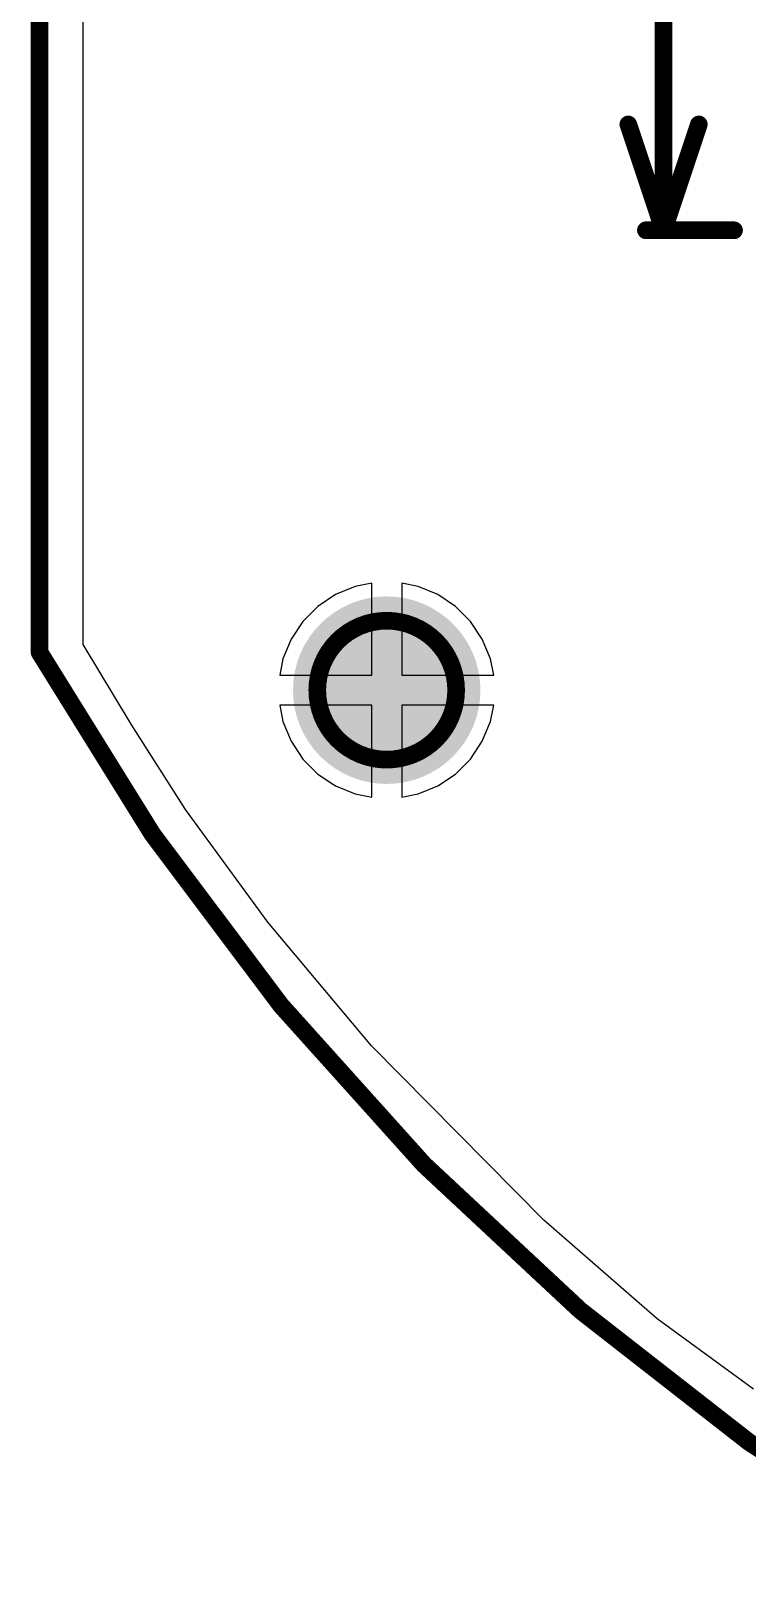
# Model space of a CAD drawing. Header units: millimetres. Extents: x -8 to 110, y -24 to 86.
# Drawn here: x -5.13 to 5.19, y -12.63 to 9.49 of the extents above; entities that cross this region are included whole.
import ezdxf

# ---------------------------------------------------------------- set-up
doc = ezdxf.new("R2010")
doc.units = ezdxf.units.MM
for name, color, linetype in [('BottomLayer', 5, 'Continuous'), ('BottomOverlay', 54, 'Continuous'), ('BottomSolder', 6, 'Continuous'), ('Mechanical2', 216, 'Continuous'), ('MultiLayer', 9, 'Continuous'), ('PadHoleLayer', 156, 'Continuous'), ('TopLayer', 1, 'Continuous'), ('TopSolder', 216, 'Continuous')]:
    doc.layers.add(name, color=color, linetype=linetype)

msp = doc.modelspace()

# ---------------------------------------------------------------- hatches: boundary and pattern name
at = {"layer": 'BottomLayer'}
h = msp.add_hatch(color=5, dxfattribs=at)
edge = h.paths.add_edge_path()
edge.add_arc((0, 0), 1.3, 0, 360)
at = {"layer": 'BottomSolder'}
h = msp.add_hatch(color=6, dxfattribs=at)
edge = h.paths.add_edge_path()
edge.add_arc((0, 0), 1.35, 0, 360)
at = {"layer": 'MultiLayer'}
h = msp.add_hatch(color=9, dxfattribs=at)
edge = h.paths.add_edge_path()
edge.add_arc((0, 0), 1.3, 0, 360)
at = {"layer": 'PadHoleLayer'}
h = msp.add_hatch(color=156, dxfattribs=at)
edge = h.paths.add_edge_path()
edge.add_arc((0, 0), 1, 0, 360)
at = {"layer": 'TopLayer'}
h = msp.add_hatch(color=1, dxfattribs=at)
edge = h.paths.add_edge_path()
edge.add_arc((0, 0), 1.3, 0, 360)
at = {"layer": 'TopSolder'}
h = msp.add_hatch(color=216, dxfattribs=at)
edge = h.paths.add_edge_path()
edge.add_arc((0, 0), 1.35, 0, 360)

# ---------------------------------------------------------------- linework, layer by layer
at = {"layer": 'BottomLayer'}
for p, q in [((-4.37, 0.658), (-4.37, 48.658)), ((-0.736, 1.377), (-0.991, 1.207)), ((-0.453, 1.494), (-0.736, 1.377)), ((-0.216, 1.541), (-0.453, 1.494)), ((-0.216, 0.216), (-0.216, 1.541)), ((0.453, 1.494), (0.216, 1.541)), ((0.216, 1.541), (0.216, 0.216)), ((0.736, 1.377), (0.453, 1.494)), ((0.991, 1.207), (0.736, 1.377)), ((-0.991, 1.207), (-1.207, 0.991)), ((1.207, 0.991), (0.991, 1.207)), ((-1.207, 0.991), (-1.377, 0.736)), ((1.377, 0.736), (1.207, 0.991)), ((-1.377, 0.736), (-1.494, 0.453)), ((1.494, 0.453), (1.377, 0.736)), ((-3.678, -0.487), (-4.37, 0.658)), ((-1.494, 0.453), (-1.541, 0.216)), ((1.541, 0.216), (1.494, 0.453)), ((-1.541, 0.216), (-0.216, 0.216)), ((0.216, 0.216), (1.541, 0.216)), ((-0.216, -0.216), (-1.541, -0.216)), ((-1.541, -0.216), (-1.494, -0.453)), ((-0.216, -1.541), (-0.216, -0.216)), ((1.541, -0.216), (0.216, -0.216)), ((0.216, -0.216), (0.216, -1.541)), ((1.494, -0.453), (1.541, -0.216)), ((-2.896, -1.718), (-3.678, -0.487)), ((-1.494, -0.453), (-1.377, -0.736)), ((1.377, -0.736), (1.494, -0.453)), ((-1.377, -0.736), (-1.207, -0.991)), ((1.207, -0.991), (1.377, -0.736)), ((-1.207, -0.991), (-0.991, -1.207)), ((0.991, -1.207), (1.207, -0.991)), ((-0.991, -1.207), (-0.736, -1.377)), ((0.736, -1.377), (0.991, -1.207)), ((-0.736, -1.377), (-0.453, -1.494)), ((-0.453, -1.494), (-0.216, -1.541)), ((0.216, -1.541), (0.453, -1.494)), ((0.453, -1.494), (0.736, -1.377)), ((-1.711, -3.338), (-2.896, -1.718)), ((-0.221, -5.119), (-1.711, -3.338)), ((2.263, -7.632), (-0.221, -5.119)), ((3.895, -9.051), (2.263, -7.632)), ((5.282, -10.064), (3.895, -9.051))]:
    msp.add_line(p, q, dxfattribs=at)
at = {"layer": 'BottomOverlay', "const_width": 0.254}
for points in [[(3.988, 6.621), (3.988, 16.464)], [(3.48, 8.145), (3.988, 6.621)], [(3.988, 6.621), (4.496, 8.145)], [(3.734, 6.621), (5.003, 6.621)]]:
    msp.add_lwpolyline(points, dxfattribs=at)
at = {"layer": 'BottomOverlay', "const_width": 0.127}
for points in [[(3.416, 8.145, 1), (3.543, 8.145, 1)], [(4.432, 8.145, 1), (4.559, 8.145, 1)], [(3.67, 6.621, 1), (3.797, 6.621, 1)], [(3.924, 6.621, 1), (4.051, 6.621, 1)], [(3.924, 6.621, 1), (4.051, 6.621, 1)], [(3.924, 6.621, 1), (4.051, 6.621, 1)], [(4.939, 6.621, 1), (5.066, 6.621, 1)]]:
    msp.add_lwpolyline(points, format="xyb", close=True, dxfattribs=at)
at = {"layer": 'Mechanical2', "const_width": 0.254}
msp.add_lwpolyline([(-5, 0.544), (-5, 48.544)], dxfattribs=at)
for points in [[(-1, 0, -1), (1, 0)], [(7.805, -12.5, -0.132866), (-5, 0.544)], [(1, 0, -1), (-1, 0)]]:
    msp.add_lwpolyline(points, format="xyb", dxfattribs=at)
at = {"layer": 'Mechanical2', "const_width": 0.127}
for points in [[(-5.063, 0.544, 1), (-4.936, 0.544, 1)], [(-5.063, 0.544, 1), (-4.936, 0.544, 1)], [(-1.064, 0, 1), (-0.937, 0, 1)], [(-1.064, 0, 1), (-0.937, 0, 1)], [(0.937, 0, 1), (1.064, 0, 1)], [(0.937, 0, 1), (1.064, 0, 1)]]:
    msp.add_lwpolyline(points, format="xyb", close=True, dxfattribs=at)
at = {"layer": 'TopLayer'}
for p, q in [((-4.37, 0.658), (-4.37, 48.658)), ((-0.736, 1.377), (-0.991, 1.207)), ((-0.453, 1.494), (-0.736, 1.377)), ((-0.216, 1.541), (-0.453, 1.494)), ((-0.216, 0.216), (-0.216, 1.541)), ((0.453, 1.494), (0.216, 1.541)), ((0.216, 1.541), (0.216, 0.216)), ((0.736, 1.377), (0.453, 1.494)), ((0.991, 1.207), (0.736, 1.377)), ((-0.991, 1.207), (-1.207, 0.991)), ((1.207, 0.991), (0.991, 1.207)), ((-1.207, 0.991), (-1.377, 0.736)), ((1.377, 0.736), (1.207, 0.991)), ((-1.377, 0.736), (-1.494, 0.453)), ((1.494, 0.453), (1.377, 0.736)), ((-3.678, -0.487), (-4.37, 0.658)), ((-1.494, 0.453), (-1.541, 0.216)), ((1.541, 0.216), (1.494, 0.453)), ((-1.541, 0.216), (-0.216, 0.216)), ((0.216, 0.216), (1.541, 0.216)), ((-0.216, -0.216), (-1.541, -0.216)), ((-1.541, -0.216), (-1.494, -0.453)), ((-0.216, -1.541), (-0.216, -0.216)), ((1.541, -0.216), (0.216, -0.216)), ((0.216, -0.216), (0.216, -1.541)), ((1.494, -0.453), (1.541, -0.216)), ((-2.896, -1.718), (-3.678, -0.487)), ((-1.494, -0.453), (-1.377, -0.736)), ((1.377, -0.736), (1.494, -0.453)), ((-1.377, -0.736), (-1.207, -0.991)), ((1.207, -0.991), (1.377, -0.736)), ((-1.207, -0.991), (-0.991, -1.207)), ((0.991, -1.207), (1.207, -0.991)), ((-0.991, -1.207), (-0.736, -1.377)), ((0.736, -1.377), (0.991, -1.207)), ((-0.736, -1.377), (-0.453, -1.494)), ((-0.453, -1.494), (-0.216, -1.541)), ((0.216, -1.541), (0.453, -1.494)), ((0.453, -1.494), (0.736, -1.377)), ((-1.711, -3.338), (-2.896, -1.718)), ((-0.221, -5.119), (-1.711, -3.338)), ((2.263, -7.632), (-0.221, -5.119)), ((3.895, -9.051), (2.263, -7.632)), ((5.282, -10.064), (3.895, -9.051))]:
    msp.add_line(p, q, dxfattribs=at)

doc.saveas('drawing.dxf')
